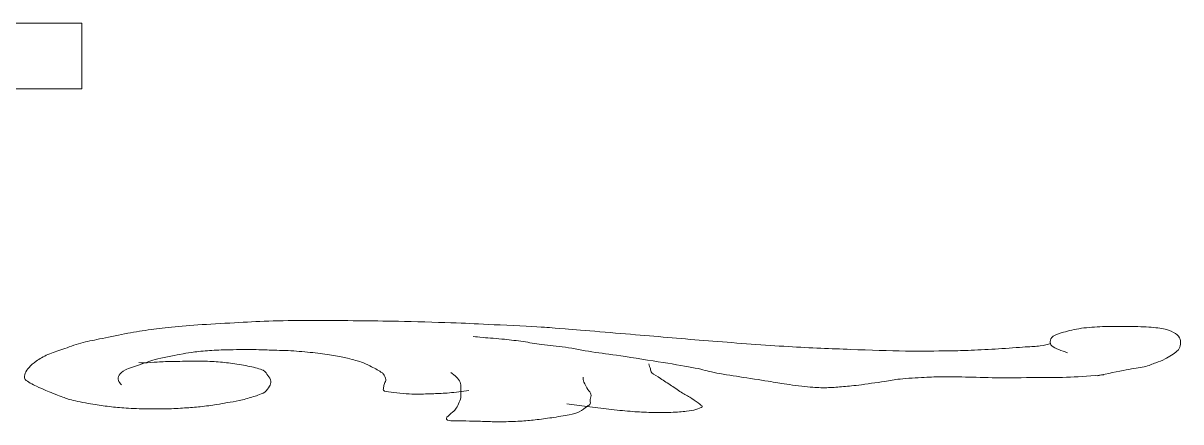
# Model space of a CAD drawing. Header units: millimetres. Extents: x -284 to 196, y -129 to 171.
# Drawn here: x -76.49 to -28.01, y -26.28 to -9.57 of the extents above; entities that cross this region are included whole.
import ezdxf

# ---------------------------------------------------------------- set-up
doc = ezdxf.new("R2010")
doc.units = ezdxf.units.MM
doc.header["$MEASUREMENT"] = 0
doc.layers.add('Camada 1', color=7, linetype='Continuous')

msp = doc.modelspace()

# ---------------------------------------------------------------- linework, layer by layer
at = {"layer": 'Camada 1', "color": 240, "lineweight": 9}
msp.add_open_spline([(-78.6742, -12.3168), (-78.6742, -12.3168), (-74.0338, -12.3168), (-74.0338, -12.3168), (-74.0338, -12.3168), (-74.0338, -12.3168), (-74.0338, -9.5668), (-74.0338, -9.5668), (-74.0338, -9.5668), (-74.0338, -9.5668), (-78.6742, -9.5668), (-78.6742, -9.5668), (-78.6742, -9.5668), (-78.6742, -9.5668), (-78.6742, -12.3168), (-78.6742, -12.3168), (-78.6742, -12.3168), (-78.6742, -12.3168), (-78.6742, -12.3168), (-78.6742, -12.3168)], degree=3, knots=[0, 0, 0, 0, 0.1666667, 0.1666667, 0.1666667, 0.1666667, 0.3333333, 0.3333333, 0.3333333, 0.3333333, 0.5, 0.5, 0.5, 0.5, 0.6666667, 0.6666667, 0.6666667, 0.6666667, 1, 1, 1, 1], dxfattribs=at)
at = {"layer": 'Camada 1', "color": 250, "lineweight": 9}
for points, knots in [([(-71.6489, -23.7939), (-71.4419, -23.8343), (-70.8463, -23.7624), (-70.6988, -23.7595), (-70.6988, -23.7595), (-70.5514, -23.7566), (-70.0764, -23.7466), (-69.8144, -23.7423), (-69.8144, -23.7423), (-69.5523, -23.738), (-69.3621, -23.7308), (-69.1265, -23.7337), (-69.1265, -23.7337), (-68.8907, -23.7365), (-68.6427, -23.7421), (-68.4057, -23.7595), (-68.4057, -23.7595), (-68.1688, -23.7768), (-67.9533, -23.8038), (-67.7178, -23.8368), (-67.7178, -23.8368), (-67.4824, -23.8698), (-67.212, -23.9094), (-66.9971, -23.9571), (-66.9971, -23.9571), (-66.7822, -24.0048), (-66.5696, -24.0554), (-66.4402, -24.1204), (-66.4402, -24.1204), (-66.3107, -24.1853), (-66.2982, -24.2592), (-66.2436, -24.3351), (-66.2436, -24.3351), (-66.1891, -24.4112), (-66.1235, -24.4994), (-66.1126, -24.5757), (-66.1126, -24.5757), (-66.1017, -24.6521), (-66.1345, -24.7145), (-66.1781, -24.7906), (-66.1781, -24.7906), (-66.2218, -24.8666), (-66.2928, -24.9685), (-66.3747, -25.0312), (-66.3747, -25.0312), (-66.4566, -25.0938), (-66.5733, -25.1265), (-66.6642, -25.1621), (-66.6642, -25.1621), (-66.7552, -25.1977), (-66.7887, -25.2059), (-66.9188, -25.2441), (-66.9188, -25.2441), (-67.0489, -25.2822), (-67.2718, -25.3527), (-67.4444, -25.3907), (-67.4444, -25.3907), (-67.617, -25.4289), (-67.7864, -25.4432), (-67.9452, -25.4706), (-67.9452, -25.4706), (-68.1041, -25.498), (-68.209, -25.5252), (-68.3969, -25.5548), (-68.3969, -25.5548), (-68.5847, -25.5843), (-68.8476, -25.6232), (-69.0702, -25.6474), (-69.0702, -25.6474), (-69.293, -25.6716), (-69.4942, -25.6847), (-69.7271, -25.6992), (-69.7271, -25.6992), (-69.96, -25.7136), (-70.2026, -25.7272), (-70.4661, -25.7337), (-70.4661, -25.7337), (-70.7297, -25.7401), (-71.0181, -25.743), (-71.3037, -25.738), (-71.3037, -25.738), (-71.5894, -25.733), (-71.9103, -25.7201), (-72.1741, -25.7035), (-72.1741, -25.7035), (-72.438, -25.6869), (-72.6469, -25.6662), (-72.8804, -25.6388), (-72.8804, -25.6388), (-73.1137, -25.6113), (-73.3177, -25.5827), (-73.57, -25.5395), (-73.57, -25.5395), (-73.8223, -25.4963), (-74.1679, -25.4342), (-74.3912, -25.3798), (-74.3912, -25.3798), (-74.6146, -25.3255), (-74.7085, -25.2857), (-74.9003, -25.2158), (-74.9003, -25.2158), (-75.092, -25.146), (-75.3684, -25.0332), (-75.5408, -24.9612), (-75.5408, -24.9612), (-75.7133, -24.8893), (-75.7917, -24.8601), (-75.9349, -24.7843), (-75.9349, -24.7843), (-76.0781, -24.7085), (-76.3199, -24.5996), (-76.3989, -24.507), (-76.3989, -24.507), (-76.4779, -24.4144), (-76.4263, -24.3255), (-76.3989, -24.2406), (-76.3989, -24.2406), (-76.3715, -24.1558), (-76.3116, -24.0846), (-76.2351, -24), (-76.2351, -24), (-76.1586, -23.9155), (-76.0717, -23.8242), (-75.9403, -23.7337), (-75.9403, -23.7337), (-75.8088, -23.6432), (-75.6353, -23.5422), (-75.4489, -23.4587), (-75.4489, -23.4587), (-75.2625, -23.3753), (-75.0558, -23.3155), (-74.8265, -23.2353), (-74.8265, -23.2353), (-74.5971, -23.1551), (-74.3312, -23.0496), (-74.073, -22.9776), (-74.073, -22.9776), (-73.8148, -22.9055), (-73.5925, -22.8701), (-73.2868, -22.8057), (-73.2868, -22.8057), (-72.981, -22.7412), (-72.5774, -22.654), (-72.2385, -22.5909), (-72.2385, -22.5909), (-71.8996, -22.5278), (-71.5839, -22.4749), (-71.2558, -22.4277), (-71.2558, -22.4277), (-70.9276, -22.3803), (-70.6506, -22.3446), (-70.273, -22.3073), (-70.273, -22.3073), (-69.8954, -22.27), (-69.4653, -22.2358), (-68.9954, -22.2043), (-68.9954, -22.2043), (-68.5255, -22.1727), (-67.9526, -22.1441), (-67.4557, -22.1183), (-67.4557, -22.1183), (-66.9589, -22.0925), (-66.5452, -22.0639), (-66.0144, -22.0496), (-66.0144, -22.0496), (-65.4834, -22.0352), (-64.8734, -22.0338), (-64.2781, -22.0324), (-64.2781, -22.0324), (-63.6828, -22.031), (-63.0279, -22.0352), (-62.4436, -22.041), (-62.4436, -22.041), (-61.8593, -22.0467), (-61.4173, -22.0524), (-60.7729, -22.0667), (-60.7729, -22.0667), (-60.1285, -22.0811), (-59.2061, -22.1054), (-58.578, -22.1269), (-58.578, -22.1269), (-57.95, -22.1484), (-57.6062, -22.167), (-57.0056, -22.1956), (-57.0056, -22.1956), (-56.4051, -22.2243), (-55.51, -22.2673), (-54.9746, -22.2988), (-54.9746, -22.2988), (-54.4392, -22.3303), (-54.516, -22.3274), (-53.7953, -22.3847), (-53.7953, -22.3847), (-53.0746, -22.442), (-51.6823, -22.5566), (-50.6504, -22.6424), (-50.6504, -22.6424), (-49.6185, -22.7283), (-48.636, -22.82), (-47.6038, -22.9002), (-47.6038, -22.9002), (-46.5718, -22.9804), (-45.4209, -23.0663), (-44.459, -23.1236), (-44.459, -23.1236), (-43.4971, -23.1809), (-42.6575, -23.2124), (-41.8383, -23.2439), (-41.8383, -23.2439), (-41.019, -23.2754), (-40.2236, -23.3026), (-39.5452, -23.3127), (-39.5452, -23.3127), (-38.8668, -23.3226), (-38.2351, -23.3098), (-37.7762, -23.304), (-37.7762, -23.304), (-37.3173, -23.2984), (-37.1487, -23.2926), (-36.7934, -23.2783), (-36.7934, -23.2783), (-36.4382, -23.264), (-36.0237, -23.241), (-35.6468, -23.2182), (-35.6468, -23.2182), (-35.2701, -23.1952), (-34.8224, -23.1608), (-34.5331, -23.1408), (-34.5331, -23.1408), (-34.2437, -23.1208), (-34.095, -23.122), (-33.9106, -23.0978), (-33.9106, -23.0978), (-33.7263, -23.0737), (-33.6049, -23.0319), (-33.452, -22.999)], [0, 0, 0, 0, 0.0166667, 0.0166667, 0.0166667, 0.0166667, 0.0333333, 0.0333333, 0.0333333, 0.0333333, 0.05, 0.05, 0.05, 0.05, 0.0666667, 0.0666667, 0.0666667, 0.0666667, 0.0833333, 0.0833333, 0.0833333, 0.0833333, 0.1, 0.1, 0.1, 0.1, 0.1166667, 0.1166667, 0.1166667, 0.1166667, 0.1333333, 0.1333333, 0.1333333, 0.1333333, 0.15, 0.15, 0.15, 0.15, 0.1666667, 0.1666667, 0.1666667, 0.1666667, 0.1833333, 0.1833333, 0.1833333, 0.1833333, 0.2, 0.2, 0.2, 0.2, 0.2166667, 0.2166667, 0.2166667, 0.2166667, 0.2333333, 0.2333333, 0.2333333, 0.2333333, 0.25, 0.25, 0.25, 0.25, 0.2666667, 0.2666667, 0.2666667, 0.2666667, 0.2833333, 0.2833333, 0.2833333, 0.2833333, 0.3, 0.3, 0.3, 0.3, 0.3166667, 0.3166667, 0.3166667, 0.3166667, 0.3333333, 0.3333333, 0.3333333, 0.3333333, 0.35, 0.35, 0.35, 0.35, 0.3666667, 0.3666667, 0.3666667, 0.3666667, 0.3833333, 0.3833333, 0.3833333, 0.3833333, 0.4, 0.4, 0.4, 0.4, 0.4166667, 0.4166667, 0.4166667, 0.4166667, 0.4333333, 0.4333333, 0.4333333, 0.4333333, 0.45, 0.45, 0.45, 0.45, 0.4666667, 0.4666667, 0.4666667, 0.4666667, 0.4833333, 0.4833333, 0.4833333, 0.4833333, 0.5, 0.5, 0.5, 0.5, 0.5166667, 0.5166667, 0.5166667, 0.5166667, 0.5333333, 0.5333333, 0.5333333, 0.5333333, 0.55, 0.55, 0.55, 0.55, 0.5666667, 0.5666667, 0.5666667, 0.5666667, 0.5833333, 0.5833333, 0.5833333, 0.5833333, 0.6, 0.6, 0.6, 0.6, 0.6166667, 0.6166667, 0.6166667, 0.6166667, 0.6333333, 0.6333333, 0.6333333, 0.6333333, 0.65, 0.65, 0.65, 0.65, 0.6666667, 0.6666667, 0.6666667, 0.6666667, 0.6833333, 0.6833333, 0.6833333, 0.6833333, 0.7, 0.7, 0.7, 0.7, 0.7166667, 0.7166667, 0.7166667, 0.7166667, 0.7333333, 0.7333333, 0.7333333, 0.7333333, 0.75, 0.75, 0.75, 0.75, 0.7666667, 0.7666667, 0.7666667, 0.7666667, 0.7833333, 0.7833333, 0.7833333, 0.7833333, 0.8, 0.8, 0.8, 0.8, 0.8166667, 0.8166667, 0.8166667, 0.8166667, 0.8333333, 0.8333333, 0.8333333, 0.8333333, 0.85, 0.85, 0.85, 0.85, 0.8666667, 0.8666667, 0.8666667, 0.8666667, 0.8833333, 0.8833333, 0.8833333, 0.8833333, 0.9, 0.9, 0.9, 0.9, 0.9166667, 0.9166667, 0.9166667, 0.9166667, 0.9333333, 0.9333333, 0.9333333, 0.9333333, 0.95, 0.95, 0.95, 0.95, 0.9666667, 0.9666667, 0.9666667, 0.9666667, 1, 1, 1, 1]), ([(-32.7641, -23.3814), (-32.8842, -23.3384), (-33.0147, -23.3014), (-33.1244, -23.2525), (-33.1244, -23.2525), (-33.2341, -23.2037), (-33.3583, -23.1474), (-33.4192, -23.0893), (-33.4192, -23.0893), (-33.4802, -23.0311), (-33.4957, -22.9766), (-33.4848, -22.9088), (-33.4848, -22.9088), (-33.4739, -22.841), (-33.4489, -22.7515), (-33.3538, -22.6854), (-33.3538, -22.6854), (-33.2586, -22.6193), (-33.1263, -22.5771), (-32.9279, -22.5222), (-32.9279, -22.5222), (-32.7295, -22.4672), (-32.453, -22.3983), (-32.1744, -22.3589), (-32.1744, -22.3589), (-31.8959, -22.3195), (-31.6037, -22.3032), (-31.2899, -22.2901), (-31.2899, -22.2901), (-30.9762, -22.2772), (-30.63, -22.2787), (-30.3071, -22.2816), (-30.3071, -22.2816), (-29.9843, -22.2845), (-29.635, -22.2869), (-29.3572, -22.3073), (-29.3572, -22.3073), (-29.0793, -22.3277), (-28.8616, -22.3544), (-28.6692, -22.4019), (-28.6692, -22.4019), (-28.4769, -22.4493), (-28.3486, -22.5126), (-28.2434, -22.5823), (-28.2434, -22.5823), (-28.1381, -22.652), (-28.0798, -22.7293), (-28.0468, -22.8143), (-28.0468, -22.8143), (-28.0139, -22.8992), (-28.025, -23.0045), (-28.0468, -23.0893), (-28.0468, -23.0893), (-28.0687, -23.1739), (-28.0734, -23.229), (-28.1778, -23.3212), (-28.1778, -23.3212), (-28.2823, -23.4135), (-28.5213, -23.5587), (-28.6692, -23.6392), (-28.6692, -23.6392), (-28.8171, -23.7196), (-28.9148, -23.7466), (-29.0623, -23.8024), (-29.0623, -23.8024), (-29.2098, -23.8583), (-29.3431, -23.9234), (-29.5537, -23.9743), (-29.5537, -23.9743), (-29.7643, -24.0251), (-29.9849, -24.0414), (-30.3071, -24.1032), (-30.3071, -24.1032), (-30.6294, -24.165), (-31.0927, -24.2642), (-31.4854, -24.3448)], [0, 0, 0, 0, 0.05, 0.05, 0.05, 0.05, 0.1, 0.1, 0.1, 0.1, 0.15, 0.15, 0.15, 0.15, 0.2, 0.2, 0.2, 0.2, 0.25, 0.25, 0.25, 0.25, 0.3, 0.3, 0.3, 0.3, 0.35, 0.35, 0.35, 0.35, 0.4, 0.4, 0.4, 0.4, 0.45, 0.45, 0.45, 0.45, 0.5, 0.5, 0.5, 0.5, 0.55, 0.55, 0.55, 0.55, 0.6, 0.6, 0.6, 0.6, 0.65, 0.65, 0.65, 0.65, 0.7, 0.7, 0.7, 0.7, 0.75, 0.75, 0.75, 0.75, 0.8, 0.8, 0.8, 0.8, 0.85, 0.85, 0.85, 0.85, 0.9, 0.9, 0.9, 0.9, 1, 1, 1, 1]), ([(-31.2374, -24.3151), (-31.722, -24.3486), (-32.2305, -24.3864), (-32.6307, -24.4037), (-32.6307, -24.4037), (-33.1298, -24.4252), (-33.3819, -24.4153), (-33.8672, -24.4202), (-33.8672, -24.4202), (-34.3524, -24.425), (-35.0379, -24.436), (-35.5423, -24.4331), (-35.5423, -24.4331), (-36.0466, -24.4303), (-36.4893, -24.4101), (-36.889, -24.403), (-36.889, -24.403), (-37.2886, -24.3958), (-37.6269, -24.3878), (-37.9401, -24.3899), (-37.9401, -24.3899), (-38.2531, -24.3921), (-38.4568, -24.4), (-38.7612, -24.4159), (-38.7612, -24.4159), (-39.0657, -24.4317), (-39.4813, -24.4559), (-39.763, -24.485), (-39.763, -24.485), (-40.0446, -24.514), (-40.1467, -24.5465), (-40.4363, -24.5885), (-40.4363, -24.5885), (-40.7259, -24.6305), (-41.202, -24.7008), (-41.5001, -24.7372), (-41.5001, -24.7372), (-41.7981, -24.7735), (-41.9967, -24.7873), (-42.2208, -24.8059), (-42.2208, -24.8059), (-42.4449, -24.8245), (-42.6204, -24.846), (-42.8432, -24.8489), (-42.8432, -24.8489), (-43.066, -24.8518), (-43.2499, -24.8477), (-43.5311, -24.823), (-43.5311, -24.823), (-43.8124, -24.7985), (-44.2186, -24.7444), (-44.5139, -24.7028), (-44.5139, -24.7028), (-44.8093, -24.6611), (-44.9726, -24.6255), (-45.3001, -24.5739), (-45.3001, -24.5739), (-45.6277, -24.5224), (-46.1027, -24.4536), (-46.4794, -24.3934), (-46.4794, -24.3934), (-46.8562, -24.3334), (-47.2481, -24.2748), (-47.5605, -24.213), (-47.5605, -24.213), (-47.8729, -24.1512), (-47.9907, -24.0944), (-48.3467, -24.024), (-48.3467, -24.024), (-48.7027, -23.9537), (-49.171, -23.8765), (-49.6898, -23.792), (-49.6898, -23.792), (-50.2086, -23.7076), (-50.962, -23.5915), (-51.4588, -23.5171), (-51.4588, -23.5171), (-51.9556, -23.4426), (-52.283, -23.4054), (-52.6708, -23.3452), (-52.6708, -23.3452), (-53.0588, -23.285), (-53.4341, -23.2065), (-53.7847, -23.1561), (-53.7847, -23.1561), (-54.1353, -23.1059), (-54.4718, -23.0847), (-54.7675, -23.0444), (-54.7675, -23.0444), (-55.0631, -23.0042), (-55.2911, -22.9529), (-55.5537, -22.9155), (-55.5537, -22.9155), (-55.8162, -22.8782), (-56.0611, -22.8497), (-56.3399, -22.8211), (-56.3399, -22.8211), (-56.6187, -22.7924), (-57.0059, -22.7638), (-57.2243, -22.7438), (-57.2243, -22.7438), (-57.4428, -22.7237), (-57.5083, -22.7151), (-57.6502, -22.7007)], [0, 0, 0, 0, 0.037037, 0.037037, 0.037037, 0.037037, 0.0740741, 0.0740741, 0.0740741, 0.0740741, 0.1111111, 0.1111111, 0.1111111, 0.1111111, 0.1481481, 0.1481481, 0.1481481, 0.1481481, 0.1851852, 0.1851852, 0.1851852, 0.1851852, 0.2222222, 0.2222222, 0.2222222, 0.2222222, 0.2592593, 0.2592593, 0.2592593, 0.2592593, 0.2962963, 0.2962963, 0.2962963, 0.2962963, 0.3333333, 0.3333333, 0.3333333, 0.3333333, 0.3703704, 0.3703704, 0.3703704, 0.3703704, 0.4074074, 0.4074074, 0.4074074, 0.4074074, 0.4444444, 0.4444444, 0.4444444, 0.4444444, 0.4814815, 0.4814815, 0.4814815, 0.4814815, 0.5185185, 0.5185185, 0.5185185, 0.5185185, 0.5555556, 0.5555556, 0.5555556, 0.5555556, 0.5925926, 0.5925926, 0.5925926, 0.5925926, 0.6296296, 0.6296296, 0.6296296, 0.6296296, 0.6666667, 0.6666667, 0.6666667, 0.6666667, 0.7037037, 0.7037037, 0.7037037, 0.7037037, 0.7407407, 0.7407407, 0.7407407, 0.7407407, 0.7777778, 0.7777778, 0.7777778, 0.7777778, 0.8148148, 0.8148148, 0.8148148, 0.8148148, 0.8518519, 0.8518519, 0.8518519, 0.8518519, 0.8888889, 0.8888889, 0.8888889, 0.8888889, 0.9259259, 0.9259259, 0.9259259, 0.9259259, 1, 1, 1, 1]), ([(-57.8246, -24.971), (-58.0976, -25.0025), (-58.3966, -25.044), (-58.6436, -25.0655), (-58.6436, -25.0655), (-58.8906, -25.0871), (-59.0802, -25.0913), (-59.2988, -25.0999), (-59.2988, -25.0999), (-59.5173, -25.1085), (-59.7616, -25.1171), (-59.9539, -25.1171), (-59.9539, -25.1171), (-60.1463, -25.1171), (-60.275, -25.1114), (-60.4453, -25.0999), (-60.4453, -25.0999), (-60.6157, -25.0883), (-60.8161, -25.067), (-60.9695, -25.0484), (-60.9695, -25.0484), (-61.1229, -25.0297), (-61.2822, -25.0271), (-61.3626, -24.9882), (-61.3626, -24.9882), (-61.4429, -24.9492), (-61.3953, -24.8938), (-61.3953, -24.8421), (-61.3953, -24.8421), (-61.3953, -24.7905), (-61.3789, -24.7361), (-61.3626, -24.6789), (-61.3626, -24.6789), (-61.3462, -24.6216), (-61.2907, -24.565), (-61.297, -24.4984), (-61.297, -24.4984), (-61.3034, -24.4318), (-61.3656, -24.3331), (-61.4008, -24.2817), (-61.4008, -24.2817), (-61.436, -24.2303), (-61.4542, -24.2281), (-61.5075, -24.1911), (-61.5075, -24.1911), (-61.561, -24.154), (-61.6431, -24.1023), (-61.721, -24.0594), (-61.721, -24.0594), (-61.7991, -24.0166), (-61.8757, -23.9814), (-61.9756, -23.9343), (-61.9756, -23.9343), (-62.0756, -23.8872), (-62.2214, -23.8147), (-62.3205, -23.7767), (-62.3205, -23.7767), (-62.4195, -23.7388), (-62.4683, -23.7347), (-62.5669, -23.7077), (-62.5669, -23.7077), (-62.6654, -23.6807), (-62.7583, -23.6504), (-62.9117, -23.6148), (-62.9117, -23.6148), (-63.0651, -23.5791), (-63.261, -23.5316), (-63.4864, -23.494), (-63.4864, -23.494), (-63.7119, -23.4564), (-63.9785, -23.4214), (-64.2583, -23.3904), (-64.2583, -23.3904), (-64.5381, -23.3594), (-64.8564, -23.3279), (-65.1616, -23.3084), (-65.1616, -23.3084), (-65.4668, -23.2889), (-65.8022, -23.2832), (-66.0813, -23.2739), (-66.0813, -23.2739), (-66.3605, -23.2646), (-66.5213, -23.2544), (-66.8367, -23.2523), (-66.8367, -23.2523), (-67.1521, -23.2502), (-67.646, -23.253), (-67.9699, -23.2609), (-67.9699, -23.2609), (-68.2938, -23.2689), (-68.5272, -23.2817), (-68.7747, -23.2998), (-68.7747, -23.2998), (-69.0221, -23.3178), (-69.2526, -23.3428), (-69.448, -23.3688), (-69.448, -23.3688), (-69.6433, -23.3949), (-69.6883, -23.4057), (-69.9406, -23.4551), (-69.9406, -23.4551), (-70.1929, -23.5045), (-70.686, -23.5933), (-70.9609, -23.665), (-70.9609, -23.665), (-71.2357, -23.7366), (-71.368, -23.8082), (-71.5754, -23.8813), (-71.5754, -23.8813), (-71.7829, -23.9543), (-72.0549, -24.0279), (-72.2058, -24.1032), (-72.2058, -24.1032), (-72.3566, -24.1785), (-72.4183, -24.2529), (-72.4678, -24.3266), (-72.4678, -24.3266), (-72.5173, -24.4002), (-72.517, -24.4737), (-72.5006, -24.5414), (-72.5006, -24.5414), (-72.4841, -24.6091), (-72.4132, -24.6674), (-72.3695, -24.7304)], [0, 0, 0, 0, 0.03125, 0.03125, 0.03125, 0.03125, 0.0625, 0.0625, 0.0625, 0.0625, 0.09375, 0.09375, 0.09375, 0.09375, 0.125, 0.125, 0.125, 0.125, 0.15625, 0.15625, 0.15625, 0.15625, 0.1875, 0.1875, 0.1875, 0.1875, 0.21875, 0.21875, 0.21875, 0.21875, 0.25, 0.25, 0.25, 0.25, 0.28125, 0.28125, 0.28125, 0.28125, 0.3125, 0.3125, 0.3125, 0.3125, 0.34375, 0.34375, 0.34375, 0.34375, 0.375, 0.375, 0.375, 0.375, 0.40625, 0.40625, 0.40625, 0.40625, 0.4375, 0.4375, 0.4375, 0.4375, 0.46875, 0.46875, 0.46875, 0.46875, 0.5, 0.5, 0.5, 0.5, 0.53125, 0.53125, 0.53125, 0.53125, 0.5625, 0.5625, 0.5625, 0.5625, 0.59375, 0.59375, 0.59375, 0.59375, 0.625, 0.625, 0.625, 0.625, 0.65625, 0.65625, 0.65625, 0.65625, 0.6875, 0.6875, 0.6875, 0.6875, 0.71875, 0.71875, 0.71875, 0.71875, 0.75, 0.75, 0.75, 0.75, 0.78125, 0.78125, 0.78125, 0.78125, 0.8125, 0.8125, 0.8125, 0.8125, 0.84375, 0.84375, 0.84375, 0.84375, 0.875, 0.875, 0.875, 0.875, 0.90625, 0.90625, 0.90625, 0.90625, 0.9375, 0.9375, 0.9375, 0.9375, 1, 1, 1, 1]), ([(-53.0418, -24.4125), (-53.0309, -24.4812), (-53.0418, -24.5341), (-53.0091, -24.6187), (-53.0091, -24.6187), (-52.9763, -24.7033), (-52.8944, -24.8349), (-52.8452, -24.9195), (-52.8452, -24.9195), (-52.7962, -25.0039), (-52.7306, -25.0551), (-52.7143, -25.1257), (-52.7143, -25.1257), (-52.6979, -25.1962), (-52.7415, -25.2732), (-52.747, -25.3405), (-52.747, -25.3405), (-52.7525, -25.4078), (-52.725, -25.4803), (-52.747, -25.5295), (-52.747, -25.5295), (-52.7691, -25.5788), (-52.8016, -25.5782), (-52.878, -25.6326), (-52.878, -25.6326), (-52.9545, -25.687), (-53.0782, -25.7964), (-53.2056, -25.856), (-53.2056, -25.856), (-53.3331, -25.9156), (-53.4384, -25.943), (-53.6315, -25.9849), (-53.6315, -25.9849), (-53.8245, -26.0268), (-54.1163, -26.0701), (-54.3522, -26.1052), (-54.3522, -26.1052), (-54.588, -26.1403), (-54.8225, -26.171), (-55.0452, -26.1955), (-55.0452, -26.1955), (-55.2679, -26.2199), (-55.4548, -26.2379), (-55.6856, -26.2516), (-55.6856, -26.2516), (-55.9165, -26.2653), (-56.2297, -26.2738), (-56.4247, -26.2775), (-56.4247, -26.2775), (-56.6196, -26.281), (-56.6709, -26.2775), (-56.8517, -26.2732), (-56.8517, -26.2732), (-57.0325, -26.2688), (-57.3007, -26.258), (-57.5087, -26.2516), (-57.5087, -26.2516), (-57.7166, -26.2451), (-57.8905, -26.2473), (-58.0998, -26.2343), (-58.0998, -26.2343), (-58.3091, -26.2213), (-58.6905, -26.2692), (-58.7567, -26.1739), (-58.7567, -26.1739), (-58.8229, -26.0786), (-58.494, -25.8934), (-58.4118, -25.7855), (-58.4118, -25.7855), (-58.3296, -25.6775), (-58.3051, -25.615), (-58.264, -25.5266), (-58.264, -25.5266), (-58.223, -25.438), (-58.1818, -25.3627), (-58.1654, -25.2547), (-58.1654, -25.2547), (-58.149, -25.1467), (-58.1622, -24.9866), (-58.1654, -24.8793), (-58.1654, -24.8793), (-58.1687, -24.7718), (-58.1543, -24.6897), (-58.1849, -24.6101), (-58.1849, -24.6101), (-58.2155, -24.5306), (-58.2832, -24.4713), (-58.3488, -24.4039), (-58.3488, -24.4039), (-58.4143, -24.3366), (-58.5016, -24.2721), (-58.578, -24.2062)], [0, 0, 0, 0, 0.0416667, 0.0416667, 0.0416667, 0.0416667, 0.0833333, 0.0833333, 0.0833333, 0.0833333, 0.125, 0.125, 0.125, 0.125, 0.1666667, 0.1666667, 0.1666667, 0.1666667, 0.2083333, 0.2083333, 0.2083333, 0.2083333, 0.25, 0.25, 0.25, 0.25, 0.2916667, 0.2916667, 0.2916667, 0.2916667, 0.3333333, 0.3333333, 0.3333333, 0.3333333, 0.375, 0.375, 0.375, 0.375, 0.4166667, 0.4166667, 0.4166667, 0.4166667, 0.4583333, 0.4583333, 0.4583333, 0.4583333, 0.5, 0.5, 0.5, 0.5, 0.5416667, 0.5416667, 0.5416667, 0.5416667, 0.5833333, 0.5833333, 0.5833333, 0.5833333, 0.625, 0.625, 0.625, 0.625, 0.6666667, 0.6666667, 0.6666667, 0.6666667, 0.7083333, 0.7083333, 0.7083333, 0.7083333, 0.75, 0.75, 0.75, 0.75, 0.7916667, 0.7916667, 0.7916667, 0.7916667, 0.8333333, 0.8333333, 0.8333333, 0.8333333, 0.875, 0.875, 0.875, 0.875, 0.9166667, 0.9166667, 0.9166667, 0.9166667, 1, 1, 1, 1]), ([(-53.7297, -25.5209), (-53.4459, -25.5581), (-53.1729, -25.594), (-52.878, -25.6326), (-52.878, -25.6326), (-52.5832, -25.6713), (-52.2614, -25.7185), (-51.9607, -25.7529), (-51.9607, -25.7529), (-51.6601, -25.7873), (-51.3554, -25.8173), (-51.0763, -25.8388), (-51.0763, -25.8388), (-50.7972, -25.8604), (-50.5755, -25.8746), (-50.2901, -25.8818), (-50.2901, -25.8818), (-50.0047, -25.889), (-49.6368, -25.889), (-49.3728, -25.8818), (-49.3728, -25.8818), (-49.1089, -25.8746), (-48.8958, -25.8593), (-48.7177, -25.8388), (-48.7177, -25.8388), (-48.5396, -25.8184), (-48.4357, -25.7936), (-48.3246, -25.7615), (-48.3246, -25.7615), (-48.2134, -25.7294), (-48.0919, -25.69), (-48.0625, -25.6498), (-48.0625, -25.6498), (-48.033, -25.6096), (-48.0897, -25.5955), (-48.1608, -25.5381), (-48.1608, -25.5381), (-48.2318, -25.4808), (-48.3682, -25.3835), (-48.4883, -25.3061), (-48.4883, -25.3061), (-48.6084, -25.2287), (-48.7395, -25.1643), (-48.8814, -25.0741), (-48.8814, -25.0741), (-49.0234, -24.9839), (-49.1872, -24.8664), (-49.34, -24.7648), (-49.34, -24.7648), (-49.4929, -24.6631), (-49.6622, -24.5543), (-49.7987, -24.464), (-49.7987, -24.464), (-49.9352, -24.3739), (-50.0874, -24.2914), (-50.159, -24.2234), (-50.159, -24.2234), (-50.2306, -24.1556), (-50.2027, -24.1232), (-50.2245, -24.0602), (-50.2245, -24.0602), (-50.2464, -23.9972), (-50.2682, -23.917), (-50.2901, -23.8454)], [0, 0, 0, 0, 0.0588235, 0.0588235, 0.0588235, 0.0588235, 0.1176471, 0.1176471, 0.1176471, 0.1176471, 0.1764706, 0.1764706, 0.1764706, 0.1764706, 0.2352941, 0.2352941, 0.2352941, 0.2352941, 0.2941176, 0.2941176, 0.2941176, 0.2941176, 0.3529412, 0.3529412, 0.3529412, 0.3529412, 0.4117647, 0.4117647, 0.4117647, 0.4117647, 0.4705882, 0.4705882, 0.4705882, 0.4705882, 0.5294118, 0.5294118, 0.5294118, 0.5294118, 0.5882353, 0.5882353, 0.5882353, 0.5882353, 0.6470588, 0.6470588, 0.6470588, 0.6470588, 0.7058824, 0.7058824, 0.7058824, 0.7058824, 0.7647059, 0.7647059, 0.7647059, 0.7647059, 0.8235294, 0.8235294, 0.8235294, 0.8235294, 0.8823529, 0.8823529, 0.8823529, 0.8823529, 1, 1, 1, 1])]:
    msp.add_open_spline(points, degree=3, knots=knots, dxfattribs=at)

doc.saveas('drawing.dxf')
